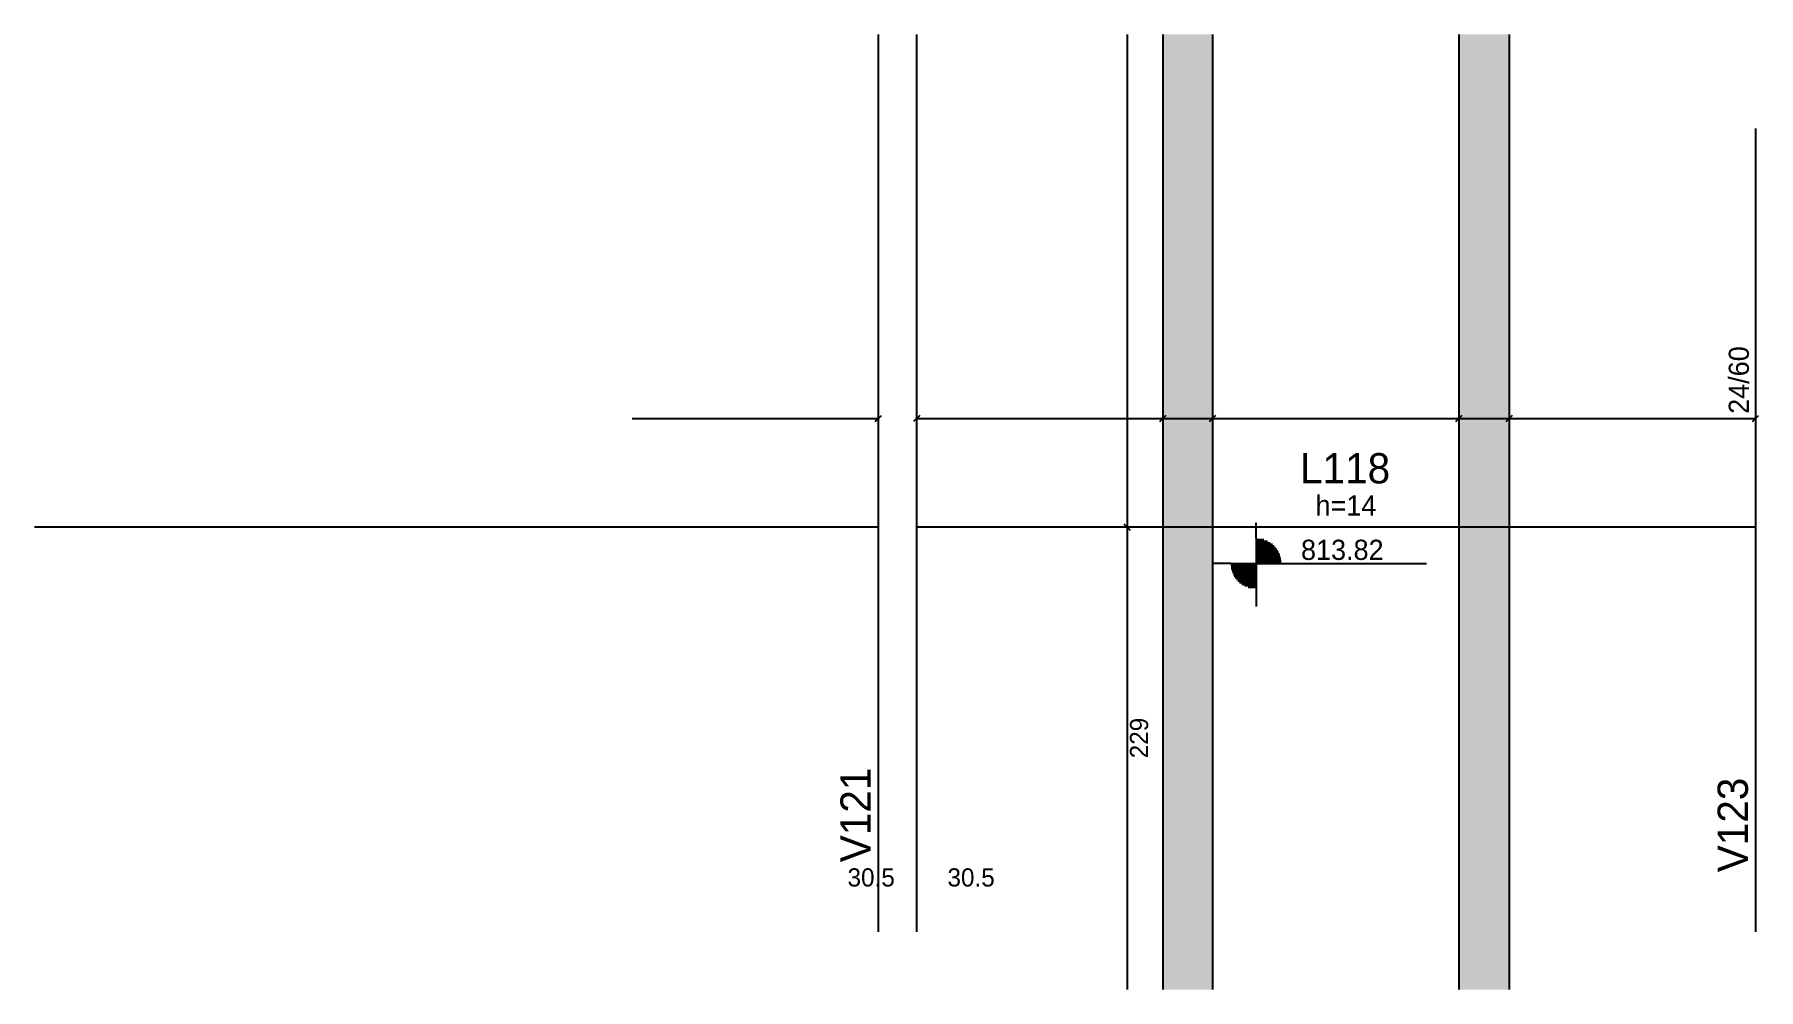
# Model space of a CAD drawing. Header units: metres. Extents: x 4358 to 5212, y 2062 to 2535.
import ezdxf

# ---------------------------------------------------------------- set-up
doc = ezdxf.new("R2010")
doc.units = ezdxf.units.M
for name, color, linetype in [('3', 7, 'Continuous'), ('4', 7, 'Continuous'), ('Hachura', 7, 'Continuous'), ('Painéis', 7, 'Continuous')]:
    doc.layers.add(name, color=color, linetype=linetype)

msp = doc.modelspace()

# ---------------------------------------------------------------- hatches: boundary and pattern name
at = {"layer": 'Hachura'}
h = msp.add_hatch(color=7, dxfattribs=at)
h.dxf.hatch_style = 1
h.paths.add_polyline_path([(4941.92, 2061.82), (4917.42, 2061.82), (4917.42, 2534.82), (4941.92, 2534.82), (4941.92, 2061.82)])
h = msp.add_hatch(color=7, dxfattribs=at)
h.dxf.hatch_style = 1
h.paths.add_polyline_path([(5088.92, 2061.82), (5063.92, 2061.82), (5063.92, 2534.82), (5088.92, 2534.82), (5088.92, 2061.82)])

# ---------------------------------------------------------------- linework, layer by layer
at = {"layer": '3', "color": 3, "lineweight": 25}
for p, q in [((4963.51, 2285.3), (4963.51, 2293.01)), ((4963.51, 2285.3), (4963.51, 2260.3)), ((4963.51, 2284.69), (4967.36, 2284.69)), ((4963.51, 2283.9), (4969.26, 2283.9)), ((4963.51, 2283.1), (4970.59, 2283.1)), ((4963.51, 2282.31), (4971.62, 2282.31)), ((4963.51, 2281.52), (4972.47, 2281.52)), ((4963.51, 2280.72), (4973.18, 2280.72)), ((4951.01, 2272.8), (4942.55, 2272.8)), ((4951.01, 2272.8), (4976.01, 2272.8)), ((4963.51, 2272), (4951.01, 2272)), ((4963.51, 2279.93), (4973.78, 2279.93)), ((4963.51, 2279.14), (4974.29, 2279.14)), ((4963.51, 2278.35), (4974.71, 2278.35)), ((4963.51, 2277.55), (4975.07, 2277.55)), ((4963.51, 2276.76), (4975.37, 2276.76)), ((4963.51, 2275.97), (4975.61, 2275.97)), ((4963.51, 2275.17), (4975.79, 2275.17)), ((4963.51, 2274.38), (4975.91, 2274.38)), ((4963.51, 2273.59), (4976.01, 2273.59)), ((4976.01, 2272.8), (5047.94, 2272.8)), ((4963.51, 2271.21), (4951.12, 2271.21)), ((4963.51, 2270.42), (4951.24, 2270.42)), ((4963.51, 2269.62), (4951.42, 2269.62)), ((4963.51, 2268.83), (4951.66, 2268.83)), ((4963.51, 2268.04), (4951.95, 2268.04)), ((4963.51, 2267.25), (4952.31, 2267.25)), ((4963.51, 2266.45), (4952.74, 2266.45)), ((4963.51, 2265.66), (4953.25, 2265.66)), ((4963.51, 2264.87), (4953.85, 2264.87)), ((4963.51, 2264.07), (4954.56, 2264.07)), ((4963.51, 2263.28), (4955.41, 2263.28)), ((4963.51, 2262.49), (4956.44, 2262.49)), ((4963.51, 2261.7), (4957.77, 2261.7)), ((4963.51, 2260.9), (4959.67, 2260.9)), ((4963.51, 2260.3), (4963.51, 2251.44))]:
    msp.add_line(p, q, dxfattribs=at)
for points in [[(4776.42, 2534.82), (4776.42, 2090.32)], [(4795.42, 2090.32), (4795.42, 2534.82)], [(5210.92, 2488.32), (5210.92, 2090.32)]]:
    msp.add_lwpolyline(points, dxfattribs=at)
at = {"layer": 'Painéis', "color": 4, "lineweight": 25}
for p, q in [((4899.64, 2534.82), (4899.64, 2290.82)), ((4654.42, 2344.57), (4776.42, 2344.57)), ((4795.42, 2344.57), (4917.42, 2344.57)), ((4917.42, 2344.57), (4941.92, 2344.57)), ((4941.92, 2344.57), (5063.92, 2344.57)), ((5063.92, 2344.57), (5088.92, 2344.57)), ((5088.92, 2344.57), (5210.92, 2344.57)), ((4899.64, 2290.82), (4899.64, 2061.82))]:
    msp.add_line(p, q, dxfattribs=at)
at = {"layer": 'Painéis', "color": 200, "lineweight": 25}
for p, q in [((4917.42, 2534.82), (4917.42, 2061.82)), ((4941.92, 2534.82), (4941.92, 2061.82)), ((5063.92, 2534.82), (5063.92, 2061.82)), ((5088.92, 2534.82), (5088.92, 2061.82)), ((4776.42, 2290.82), (4358.42, 2290.82)), ((5210.92, 2290.82), (4795.42, 2290.82))]:
    msp.add_line(p, q, dxfattribs=at)
at = {"layer": 'Painéis', "color": 0, "lineweight": 25}
for p, q in [((4774.92, 2343.07), (4777.92, 2346.07)), ((4796.92, 2346.07), (4793.92, 2343.07)), ((4915.92, 2343.07), (4918.92, 2346.07)), ((4918.92, 2346.07), (4915.92, 2343.07)), ((4940.42, 2343.07), (4943.42, 2346.07)), ((4943.42, 2346.07), (4940.42, 2343.07)), ((5062.42, 2343.07), (5065.42, 2346.07)), ((5065.42, 2346.07), (5062.42, 2343.07)), ((5087.42, 2343.07), (5090.42, 2346.07)), ((5090.42, 2346.07), (5087.42, 2343.07)), ((5209.42, 2343.07), (5212.42, 2346.07)), ((4898.14, 2292.32), (4901.14, 2289.32)), ((4901.14, 2289.32), (4898.14, 2292.32))]:
    msp.add_line(p, q, dxfattribs=at)

# ---------------------------------------------------------------- texts
at = {"layer": '3', "color": 3, "lineweight": 25}
msp.add_text('24/60', height=10, rotation=90, dxfattribs=at).set_placement((5207.66, 2346.94))
for s, p in [('h=14', (4993.01, 2296.57)), ('813.82', (4985.8, 2274.59))]:
    msp.add_text(s, height=10, dxfattribs=at).set_placement(p)
at = {"layer": '4', "color": 4, "lineweight": 25}
msp.add_text('L118', height=15, dxfattribs=at).set_placement((4985.33, 2312.48))
for s, p in [('V121', (4772.67, 2124.85)), ('V123', (5207.17, 2119.89))]:
    msp.add_text(s, height=15, rotation=90, dxfattribs=at).set_placement(p)
at = {"layer": 'Painéis', "color": 240, "lineweight": 25}
msp.add_text('229', height=9, rotation=90, dxfattribs=at).set_placement((4910.06, 2176.32))
for p in [(4761.17, 2112.84), (4810.67, 2112.84)]:
    msp.add_text('30.5', height=9, dxfattribs=at).set_placement(p)

doc.saveas('drawing.dxf')
